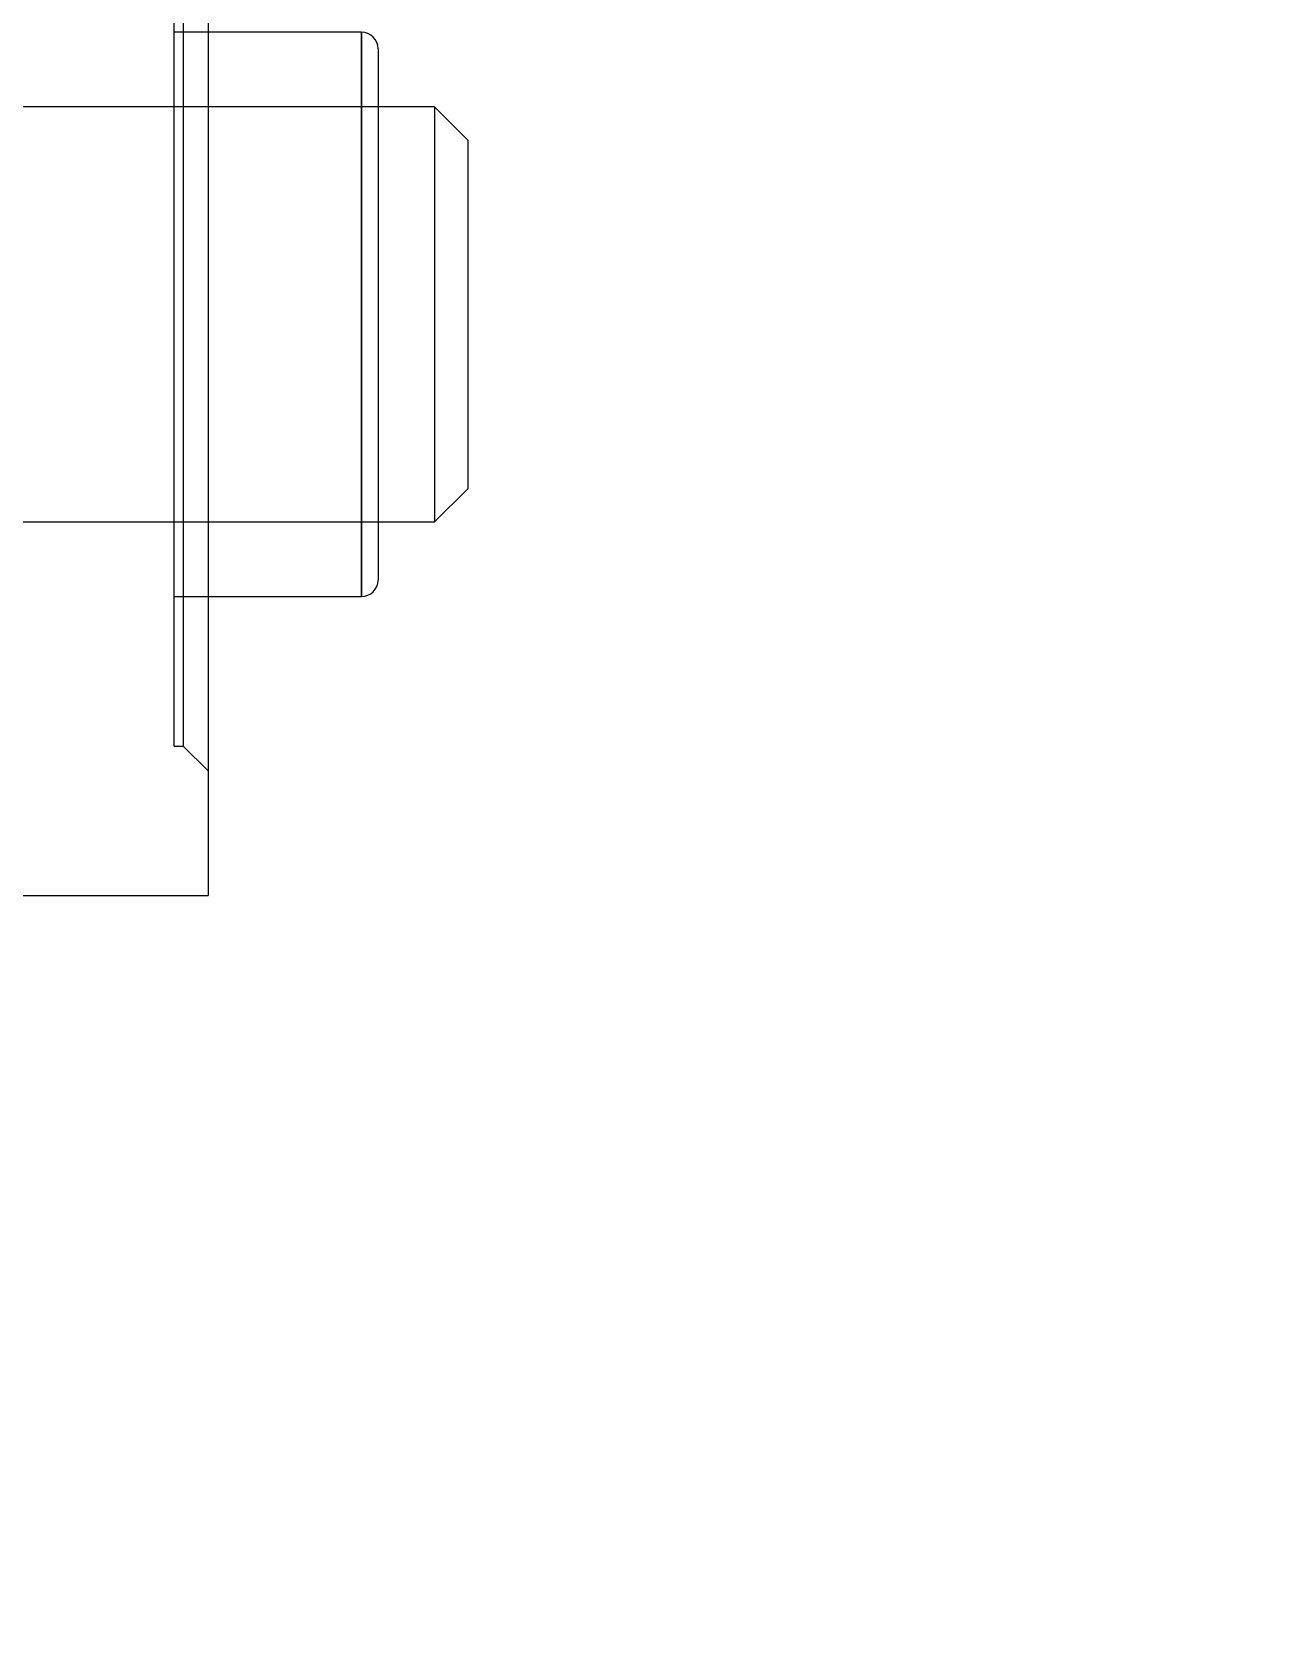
# Model space of a CAD drawing. Header units: metres. Extents: x 0 to 63075, y 0 to 44550.
# Drawn here: x 14622.8 to 14696.7, y 28862.2 to 28958.5 of the extents above; entities that cross this region are included whole.
import ezdxf

# ---------------------------------------------------------------- set-up
doc = ezdxf.new("R2010")
doc.units = ezdxf.units.M
doc.header["$LTSCALE"] = 75
doc.linetypes.add('HIDDEN2', pattern=[4.7625, 3.175, -1.5875])
for name, color, linetype in [('SDM', 7, 'Continuous'), ('SL1', 8, 'Continuous'), ('SL4', 4, 'Continuous'), ('ST1', 7, 'HIDDEN2')]:
    doc.layers.add(name, color=color, linetype=linetype)

# ---------------------------------------------------------------- blocks, each defined once
blk = doc.blocks.new('A$C29c634ac')
at = {"layer": 'SL1'}
for radius, start, end in [(1821.5, 111.633291, 68.366709), (1758, 110.233541, 69.766459), (1758, 110.234334, 69.765666), (1750, 110.330114, 69.669886)]:
    blk.add_arc((6310.008, 7583.117), radius, start, end, dxfattribs=at)
blk = doc.blocks.new('A$Ca53c419a')
at = {"layer": 'SL4'}
for p, q in [((4476.713, 195.135), (4476.713, 177.635)), ((4546.713, 177.635), (4476.713, 177.635)), ((4494.713, 177.635), (4494.713, 168.395)), ((4528.713, 168.395), (4528.713, 177.635)), ((4528.713, 168.395), (4494.713, 168.395)), ((4527.713, 167.395), (4495.713, 167.395)), ((4499.213, 167.395), (4499.213, 164)), ((4524.213, 164), (4524.213, 167.395)), ((4499.213, 164), (4501.213, 162)), ((4524.213, 164), (4499.213, 164)), ((4522.213, 162), (4524.213, 164)), ((4522.213, 162), (4501.213, 162))]:
    blk.add_line(p, q, dxfattribs=at)
for centre, start, end in [((4495.713, 168.395), 180, 270), ((4527.713, 168.395), 270, 0)]:
    blk.add_arc(centre, 1, start, end, dxfattribs=at)
at = {"layer": 'ST1'}
for p, q in [((4499.213, 255), (4499.213, 167.395)), ((4524.213, 167.395), (4524.213, 255)), ((4499.213, 201.505), (4499.213, 167.395)), ((4524.213, 167.395), (4524.213, 201.505)), ((4485.713, 179.685), (4537.713, 179.685)), ((4485.713, 179.685), (4485.713, 179.135)), ((4494.713, 179.685), (4494.713, 177.635)), ((4528.713, 177.635), (4528.713, 179.685)), ((4485.713, 179.135), (4484.213, 177.635)), ((4537.713, 179.135), (4485.713, 179.135)), ((4494.713, 168.395), (4528.713, 168.395))]:
    blk.add_line(p, q, dxfattribs=at)

msp = doc.modelspace()

# ---------------------------------------------------------------- block references
at = {"layer": 'SDM'}
msp.add_blockref('A$C29c634ac', (8259.513, 22668.364), dxfattribs=at)
at = {"layer": 'SDM', "rotation": 90}
msp.add_blockref('A$Ca53c419a', (14811.027, 24429.769), dxfattribs=at)

doc.saveas('drawing.dxf')
